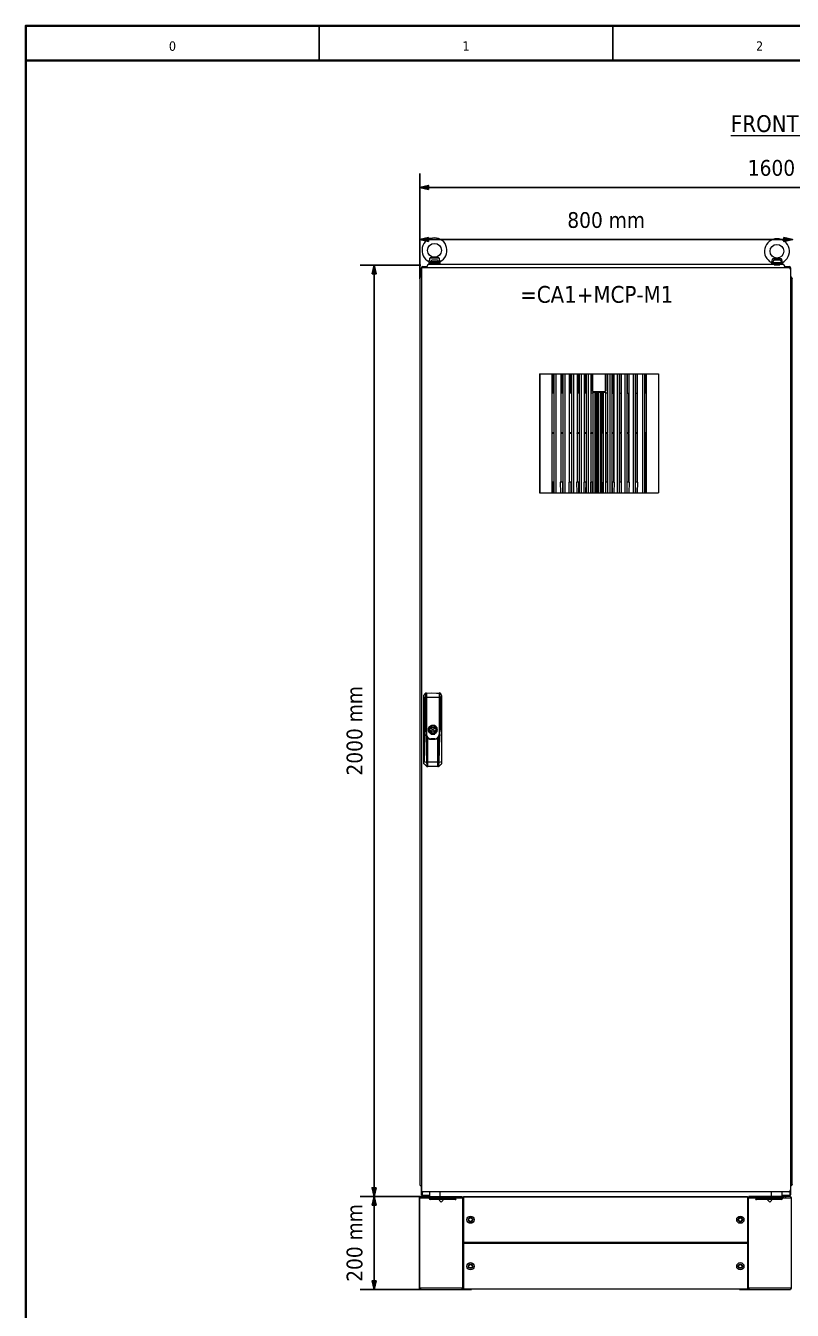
# Model space of a CAD drawing. Header units: millimetres. Extents: x 0 to 6300, y 0 to 4455.
# Drawn here: x 0 to 1645, y 1696 to 4455 of the extents above; entities that cross this region are included whole.
import ezdxf
from ezdxf.enums import TextEntityAlignment as Align

# ---------------------------------------------------------------- set-up
doc = ezdxf.new("R2010")
doc.units = ezdxf.units.MM
for name, color, linetype, lineweight in [('AM_0', 7, 'Continuous', 5), ('AM_4', 3, 'Continuous', 0), ('AM_9', 6, 'Continuous', 0), ('EPLAN107', 5, 'Continuous', 0), ('EPLAN108', 5, 'Continuous', 0), ('EPLAN201', 7, 'Continuous', 0), ('EPLAN451', 7, 'Continuous', 0), ('EPLAN452', 7, 'Continuous', 0), ('EPLAN453', 7, 'Continuous', 0)]:
    doc.layers.add(name, color=color, linetype=linetype, lineweight=lineweight)
doc.styles.add('Tahoma', font='')
doc.styles.get('Tahoma').set_extended_font_data('Tahoma')

# ---------------------------------------------------------------- blocks, each defined once
blk = doc.blocks.new('EPLFRAME')
at = {"layer": 'EPLAN201', "linetype": 'Continuous', "lineweight": 25, "ltscale": 4}
for p, q in [((630, 4455), (630, 4380)), ((1260, 4455), (1260, 4380))]:
    blk.add_line(p, q, dxfattribs=at)
at = {"layer": 'EPLAN201', "linetype": 'Continuous', "lineweight": 35, "ltscale": 4}
blk.add_line((0, 4380), (6300, 4380), dxfattribs=at)
blk.add_lwpolyline([(0, 0), (6300, 0), (6300, 4455), (0, 4455)], close=True, dxfattribs=at)
at = {"layer": 'EPLAN451', "color": 7, "style": 'Tahoma'}
for tag, p, height in [('14_10014', (1515, 180), 33.9), ('14_10015', (2775, 180), 33.9), ('14_10011', (1515, 75), 33.9), ('14_10013', (4980, 75), 24.4), ('14_10151', (1095, 15), 24.4), ('14_10300', (6225, 15), 24.4)]:
    blk.add_attdef(tag, p, '', height=height, dxfattribs=at)
blk.add_attdef('4_25020', text='', height=24.4, dxfattribs=at).set_placement((6195, 15), align=Align.RIGHT)
at = {"layer": 'EPLAN452', "color": 7, "style": 'Tahoma'}
for tag, p, height in [('4_11041', (15, 255), 33.9), ('4_11071[1]', (15, 195), 24.4), ('4_11074[1]', (315, 195), 24.4), ('4_11070[1]', (615, 195), 24.4), ('4_11024', (1095, 195), 24.4), ('4_11011', (3465, 180), 33.9), ('4_11030', (4515, 180), 33.9), ('4_20132_1001', (5610, 195), 24.4), ('4_11071[2]', (15, 135), 24.4), ('4_11074[2]', (315, 135), 24.4), ('4_11070[2]', (615, 135), 24.4), ('4_11022', (1095, 135), 24.4), ('4_20134_1001', (5610, 135), 24.4), ('4_11071[3]', (15, 75), 24.4), ('4_11074[3]', (315, 75), 24.4), ('4_11070[3]', (615, 75), 24.4), ('4_11080', (1095, 75), 24.4), ('4_11059', (4515, 75), 24.4)]:
    blk.add_attdef(tag, p, '', height=height, dxfattribs=at)
for tag, height, p in [('4_11040', 33.9, (6285, 255)), ('4_11000', 24.4, (6285, 75)), ('4_11085', 24.4, (2115, 15)), ('4_11086', 24.4, (2745, 15))]:
    blk.add_attdef(tag, text='', height=height, dxfattribs=at).set_placement(p, align=Align.RIGHT)
at = {"layer": 'EPLAN453', "color": 7, "style": 'Tahoma'}
for tag, p in [('53_19005_1', (315, 4395)), ('53_19005', (945, 4395)), ('53_19005_8', (1575, 4395)), ('53_19005_6', (2205, 4395)), ('53_19005_7', (2835, 4395)), ('53_19005_9', (3465, 4395)), ('53_19005_3', (4095, 4395)), ('53_19005_2', (4725, 4395)), ('53_19005_4', (5355, 4395)), ('53_19005_5', (5985, 4395))]:
    blk.add_attdef(tag, text='', height=20.3, dxfattribs=at).set_placement(p, align=Align.BOTTOM_CENTER)
blk = doc.blocks.new('17_880X_00_18_M51_1__0_in_8808_000_1__0')
at = {"layer": 'AM_0'}
for p, q in [((-396, 1974.9), (-396, 1995)), ((-394.5, 1995), (-394.5, 1994.6)), ((-393, 1998), (-383.8, 1998)), ((-383.8, 1996.5), (-393, 1996.5)), ((383.8, 1998), (393, 1998)), ((393, 1996.5), (383.8, 1996.5)), ((394.5, 1995), (394.5, 1994.6)), ((396, 1995), (396, 1991.8)), ((-396, 4), (-396, 24.1)), ((-394.5, 11.9), (-394.5, 4)), ((-378, 2.5), (-393, 2.5)), ((-378, 1), (-393, 1)), ((393, 2.5), (378, 2.5)), ((393, 1), (378, 1)), ((394.5, 11.9), (394.5, 4)), ((396, 14.7), (396, 4))]:
    blk.add_line(p, q, dxfattribs=at)
for centre, radius, start, end in [((-393, 1995), 3, 90, 180), ((-393, 1995), 1.5, 90, 180), ((393, 1995), 3, 0, 90), ((393, 1995), 1.5, 360, 90), ((-393, 4), 3, 180, 270), ((-393, 4), 1.5, 180, 270), ((393, 4), 1.5, 270, 0), ((393, 4), 3, 270, 0)]:
    blk.add_arc(centre, radius, start, end, dxfattribs=at)
blk = doc.blocks.new('20_8XXX_00_19_M51GE_1__3_0_in_8808_000_1__0')
at = {"layer": 'AM_0'}
for p, q in [((-379, 0), (-378, 0)), ((-379, -4), (-379, 0)), ((-379, 0), (-379, -2.5)), ((-372.2, 0), (-367.4, 0)), ((-367.4, -2.5), (-367.4, 0)), ((-360.4, 0), (-352.4, 0)), ((-360.4, -2.5), (-360.4, 0)), ((-354.6, -4), (-354.6, 0)), ((-352.4, 0), (-352.4, -4)), ((-339.7, -4), (-339.7, 0)), ((-334.8, 0), (-334.8, -4)), ((-326.9, -4.5), (-326.9, 0)), ((-379, -2.5), (-379, -2.5)), ((-323.3, -6), (-377, -6)), ((-359.9, -2.5), (-367.9, -2.5)), ((-352.4, -4), (-339.7, -4)), ((-321.4, -4.5), (-334.8, -4.5))]:
    blk.add_line(p, q, dxfattribs=at)
for points in [[(-354.6, -4), (-354.6, -4.2), (-354.6, -4.3), (-354.6, -4.5), (-354.6, -4.7), (-354.6, -4.8), (-354.7, -5), (-354.7, -5.1), (-354.8, -5.3), (-354.8, -5.4), (-354.9, -5.5), (-354.9, -5.6), (-355, -5.7), (-355, -5.8), (-355.1, -5.9), (-355.2, -5.9), (-355.3, -6), (-355.3, -6), (-355.4, -6)], [(-334.8, -4.5), (-334.8, -4.3), (-334.8, -4.2), (-334.8, -4)]]:
    blk.add_lwpolyline(points, dxfattribs=at)
for centre, start, end in [((-377, -4), 180, 270), ((-323.3, -4), 270, 345.5225)]:
    blk.add_arc(centre, 2, start, end, dxfattribs=at)
blk = doc.blocks.new('21_8XXX_00_19_M51GE_1__4_0_in_8808_000_1__0')
at = {"layer": 'AM_0'}
for p, q in [((326.9, 0), (326.9, -4.5)), ((334.8, -4), (334.8, 0)), ((339.7, 0), (339.7, -4)), ((352.4, -4), (352.4, 0)), ((352.4, 0), (360.4, 0)), ((354.6, 0), (354.6, -4)), ((360.4, -2.5), (360.4, 0)), ((367.4, 0), (372.2, 0)), ((367.4, -2.5), (367.4, 0)), ((378, 0), (379, 0)), ((379, -4), (379, 0)), ((379, -2.5), (379, 0)), ((334.8, -4.5), (321.4, -4.5)), ((377, -6), (323.3, -6)), ((352.4, -4), (339.7, -4)), ((367.9, -2.5), (359.9, -2.5)), ((379, -2.5), (379, -2.5))]:
    blk.add_line(p, q, dxfattribs=at)
for points in [[(334.8, -4), (334.8, -4.2), (334.8, -4.3), (334.8, -4.5)], [(355.4, -6), (355.3, -6), (355.3, -6), (355.2, -5.9), (355.1, -5.9), (355, -5.8), (355, -5.7), (354.9, -5.6), (354.9, -5.5), (354.8, -5.4), (354.8, -5.3), (354.7, -5.1), (354.7, -5), (354.6, -4.8), (354.6, -4.7), (354.6, -4.5), (354.6, -4.3), (354.6, -4.2), (354.6, -4)]]:
    blk.add_lwpolyline(points, dxfattribs=at)
for centre, start, end in [((323.3, -4), 194.4775, 270), ((377, -4), 270, 0)]:
    blk.add_arc(centre, 2, start, end, dxfattribs=at)
blk = doc.blocks.new('30_8X0X_00_12_M51_1__3_0_in_8808_000_1__0')
at = {"layer": 'AM_0'}
for p, q in [((-399.5, 1972.5), (-399.5, 26.5)), ((-396, 1974.9), (-396.6, 1975)), ((-396.6, 24), (-396, 24.1))]:
    blk.add_line(p, q, dxfattribs=at)
for points in [[(-399, 1974), (-399.1, 1973.8), (-399.2, 1973.6), (-399.3, 1973.4), (-399.4, 1973.2), (-399.4, 1973), (-399.5, 1972.8), (-399.5, 1972.6), (-399.5, 1972.5)], [(-396.6, 1975), (-396.8, 1975), (-397, 1975), (-397.2, 1975), (-397.4, 1975), (-397.6, 1974.9), (-397.9, 1974.8), (-398.1, 1974.8), (-398.2, 1974.7), (-398.4, 1974.5), (-398.6, 1974.4), (-398.8, 1974.3), (-398.9, 1974.1), (-399, 1974)], [(-399.5, 26.5), (-399.5, 26.3), (-399.5, 26.1), (-399.4, 25.9), (-399.3, 25.6), (-399.3, 25.4), (-399.2, 25.2), (-399, 25.1), (-399, 25)], [(-399, 25), (-398.9, 24.8), (-398.7, 24.7), (-398.5, 24.5), (-398.4, 24.4), (-398.2, 24.3), (-398, 24.2), (-397.8, 24.1), (-397.6, 24.1), (-397.4, 24), (-397.1, 24), (-396.9, 24), (-396.7, 24), (-396.6, 24)]]:
    blk.add_lwpolyline(points, dxfattribs=at)
blk = doc.blocks.new('37_8_00_25_M51_ES_2__0_in_8808_000_1__0')
at = {"layer": 'AM_0'}
for p, q in [((-375.9, 1004.8), (-378.6, 1004.8)), ((-378.6, 1001.8), (-375.9, 1001.8)), ((-364.4, 1004.8), (-367, 1004.8)), ((-367, 1001.8), (-364.4, 1001.8))]:
    blk.add_line(p, q, dxfattribs=at)
for radius in [8, 1.5]:
    blk.add_circle((-371.5, 1003.2), radius, dxfattribs=at)
for radius, start, end in [(7.25, 168.0595, 191.9405), (4.7, 18.6115, 161.3885), (4.7, 198.6115, 341.3885), (7.25, 348.0595, 11.9405)]:
    blk.add_arc((-371.5, 1003.2), radius, start, end, dxfattribs=at)
blk = doc.blocks.new('38_8XXX_00_25_M51_1__0_in_8808_000_1__0')
at = {"layer": 'AM_0'}
for p, q in [((-390.5, 930.2), (-390.5, 1076.8)), ((-390.3, 1071.4), (-390.5, 1076.5)), ((-385, 1081.5), (-386.5, 1082.2)), ((-386.5, 1076), (-386.5, 1082.2)), ((-385, 1081.5), (-385, 993.2)), ((-356.5, 1082.2), (-358, 1081.5)), ((-358, 1081.5), (-358, 993.2)), ((-356.5, 1076), (-356.5, 1082.2)), ((-352.5, 1076.5), (-352.7, 1071.4)), ((-352.5, 1076.8), (-352.5, 930.2)), ((-390.3, 1071.4), (-390.4, 934.3)), ((-386.9, 1072.8), (-356, 1072.8)), ((-386.9, 1003.2), (-386.9, 1072.8)), ((-356, 1072.8), (-356, 1003.2)), ((-352.7, 1071.4), (-352.6, 934.3)), ((-386.9, 1003.2), (-390.3, 1003.2)), ((-386.9, 1003.2), (-386.8, 993.2)), ((-386.6, 990), (-386.8, 993.2)), ((-367.4, 993.2), (-375.6, 993.2)), ((-356.2, 993.2), (-356.4, 990)), ((-356.2, 993.2), (-356, 1003.2)), ((-352.7, 1003.2), (-356, 1003.2)), ((-386.6, 990), (-385.1, 932.9)), ((-384.7, 986.3), (-384.7, 933.2)), ((-382.3, 924.5), (-382.3, 984.8)), ((-367.4, 983.9), (-375.6, 983.9)), ((-367.4, 982.1), (-375.6, 982.1)), ((-360.7, 924.5), (-360.7, 984.8)), ((-358.3, 933.2), (-358.3, 986.3)), ((-357.8, 932.9), (-356.4, 990)), ((-390.5, 930.6), (-390.4, 934.3)), ((-385.2, 932.7), (-390.4, 934.3)), ((-385.1, 932.9), (-385.2, 932.7)), ((-385.1, 932.9), (-384.5, 933.2)), ((-358.3, 933.2), (-384.7, 933.2)), ((-384, 930.6), (-384, 924.2)), ((-384, 924.2), (-382.3, 924.5)), ((-360.7, 924.5), (-359, 924.2)), ((-359, 930.6), (-359, 924.2)), ((-352.6, 934.3), (-357.8, 932.7)), ((-357.8, 932.7), (-357.8, 932.9)), ((-352.6, 934.3), (-352.5, 930.6))]:
    blk.add_line(p, q, dxfattribs=at)
for points in [[(-390.5, 1076.8), (-387.4, 1081), (-386.5, 1082.2)], [(-385, 1081.5), (-374.4, 1082.2), (-363.7, 1082), (-358, 1081.5)], [(-356.5, 1082.2), (-353.4, 1078.1), (-352.5, 1076.8)], [(-387.1, 1074), (-390.1, 1071.6), (-390.3, 1071.4)], [(-387.1, 1074), (-386.8, 1074.6), (-386.5, 1075.6), (-386.5, 1076)], [(-386.9, 1072.8), (-387, 1073.8), (-387.1, 1074)], [(-356.5, 1076), (-356.5, 1075.6), (-356.2, 1074.7), (-355.9, 1074)], [(-355.9, 1074), (-356, 1072.8), (-356, 1072.8)], [(-352.7, 1071.4), (-355.7, 1073.9), (-355.9, 1074)], [(-378.4, 1010.3), (-376.7, 1011.7), (-373.6, 1012.9), (-371.5, 1013.1), (-368.2, 1012.6), (-365.3, 1011), (-364.6, 1010.3)], [(-364.6, 996.2), (-367.2, 994.3), (-370.4, 993.4), (-373.7, 993.6), (-376.8, 994.9), (-378.4, 996.2)], [(-384.7, 986.3), (-384, 985.8), (-383.4, 985.4), (-382.6, 985), (-382.3, 984.8)], [(-375.6, 982.1), (-377.9, 982.4), (-381, 983.8), (-382.3, 984.8)], [(-360.7, 984.8), (-363.1, 983.2), (-366.6, 982.1), (-367.4, 982.1)], [(-360.7, 984.8), (-359.9, 985.2), (-359.2, 985.6), (-358.5, 986.1), (-358.3, 986.3)], [(-384, 924.2), (-385.8, 925.5), (-387.4, 926.9), (-389, 928.4), (-390.4, 930.1), (-390.5, 930.2)], [(-384, 930.6), (-384.1, 931.1), (-384.5, 931.7), (-385.2, 932.7)], [(-360.7, 924.5), (-382.1, 924.5), (-382.3, 924.5)], [(-357.8, 932.7), (-358.6, 931.5), (-358.9, 930.9), (-359, 930.6)], [(-352.5, 930.2), (-353.9, 928.6), (-355.4, 927), (-357.1, 925.6), (-358.9, 924.3), (-359, 924.2)], [(-358.4, 933.2), (-358.4, 933.2), (-357.8, 932.9)]]:
    blk.add_lwpolyline(points, dxfattribs=at)
for radius in [8.9, 8.05]:
    blk.add_circle((-371.5, 1003.2), radius, dxfattribs=at)
for centre, radius, start, end in [((-375.6, 993.2), 9.4, 180, 270), ((-371.5, 1003.2), 9.9, 134.433, 225.567), ((-367.4, 993.2), 9.4, 270, 0), ((-371.5, 1003.2), 9.9, 314.433, 45.567), ((-375.6, 993.2), 11.5, 196.5173, 217.2571), ((-367.4, 993.2), 11.5, 322.7429, 343.4827)]:
    blk.add_arc(centre, radius, start, end, dxfattribs=at)
blk = doc.blocks.new('39_880X_00_15_M51_1__0_in_8808_000_1__0')
at = {"layer": 'AM_0'}
for p, q in [((-396, 1991.5), (-396, 15)), ((392, 1995.5), (-392, 1995.5)), ((396, 1991.5), (396, 15)), ((392, 11), (-392, 11))]:
    blk.add_line(p, q, dxfattribs=at)
for centre, start, end in [((-392, 1991.5), 90, 180), ((392, 1991.5), 0, 90), ((-392, 15), 180, 270), ((392, 15), 270, 0)]:
    blk.add_arc(centre, 4, start, end, dxfattribs=at)
blk = doc.blocks.new('41_8X0X_00_12_M51_1__4_0_in_8808_000_1__0')
at = {"layer": 'AM_0'}
for p, q in [((396.6, 1975), (396, 1974.9)), ((399.5, 26.5), (399.5, 1972.5)), ((396, 24.1), (396.6, 24))]:
    blk.add_line(p, q, dxfattribs=at)
for points in [[(399, 1974), (398.9, 1974.2), (398.7, 1974.3), (398.5, 1974.5), (398.4, 1974.6), (398.2, 1974.7), (398, 1974.8), (397.8, 1974.9), (397.6, 1974.9), (397.4, 1975), (397.1, 1975), (396.9, 1975), (396.7, 1975), (396.6, 1975)], [(399.5, 1972.5), (399.5, 1972.7), (399.5, 1972.9), (399.4, 1973.1), (399.3, 1973.4), (399.3, 1973.6), (399.2, 1973.8), (399, 1973.9), (399, 1974)], [(396.6, 24), (396.8, 24), (397, 24), (397.2, 24), (397.4, 24), (397.6, 24.1), (397.9, 24.2), (398.1, 24.2), (398.2, 24.3), (398.4, 24.5), (398.6, 24.6), (398.8, 24.7), (398.9, 24.9), (399, 25)], [(399, 25), (399.1, 25.2), (399.2, 25.4), (399.3, 25.6), (399.4, 25.8), (399.4, 26), (399.5, 26.2), (399.5, 26.4), (399.5, 26.5)]]:
    blk.add_lwpolyline(points, dxfattribs=at)
blk = doc.blocks.new('42_88X8_00_11_M51_1__1_0_in_8808_000_1__0')
at = {"layer": 'AM_0'}
for p, q in [((-378, 0), (-378, 11)), ((-378, 0), (-372.2, 0)), ((-367.4, 0), (-360.4, 0)), ((-355.5, 0), (-355.5, 11)), ((355.5, 0), (355.5, 11)), ((360.4, 0), (367.4, 0)), ((372.2, 0), (378, 0)), ((378, 0), (378, 11)), ((-352.4, 0), (352.4, 0))]:
    blk.add_line(p, q, dxfattribs=at)
for points in [[(-399.5, 26.5), (-399.5, 26.3), (-399.5, 26.1), (-399.4, 25.9), (-399.3, 25.6), (-399.3, 25.4), (-399.2, 25.3), (-399, 25.1), (-399, 25)], [(399.5, 26.5), (399.5, 26.3), (399.5, 26.1), (399.4, 25.9), (399.3, 25.6), (399.3, 25.4), (399.2, 25.3), (399, 25.1), (399, 25)]]:
    blk.add_lwpolyline(points, dxfattribs=at)
blk = doc.blocks.new('43_8XXX_00_14_M51_1__1_0_in_8808_000_1__0')
at = {"layer": 'AM_0'}
for p, q in [((-355.5, 2004.9), (-379.5, 2004.9)), ((-379.5, 2004.9), (-379.5, 2002)), ((-361.5, 2011.5), (-373.5, 2011.5)), ((-355.5, 2002), (-355.5, 2004.9))]:
    blk.add_line(p, q, dxfattribs=at)
for centre, start, end in [((-367.1, 2002.3), 124.8208, 166.6054), ((-367.9, 2002.3), 13.3946, 55.1792)]:
    blk.add_arc(centre, 11.2, start, end, dxfattribs=at)
blk = doc.blocks.new('44_8XXX_00_14_M51_1__2_0_in_8808_000_1__0')
at = {"layer": 'AM_0'}
for p, q in [((379.5, 2004.9), (355.5, 2004.9)), ((355.5, 2004.9), (355.5, 2002)), ((373.5, 2011.5), (361.5, 2011.5)), ((379.5, 2002), (379.5, 2004.9))]:
    blk.add_line(p, q, dxfattribs=at)
for centre, start, end in [((367.9, 2002.3), 124.8208, 166.6054), ((367.1, 2002.3), 13.3946, 55.1792)]:
    blk.add_arc(centre, 11.2, start, end, dxfattribs=at)
blk = doc.blocks.new('47_88X8_00_13_M51_1__0_in_8808_000_1__0')
at = {"layer": 'AM_0'}
for p, q in [((-383.75, 1995.5), (-383.75, 1999)), ((380.75, 2002), (-380.75, 2002)), ((383.75, 1995.5), (383.75, 1999))]:
    blk.add_line(p, q, dxfattribs=at)
for centre, start, end in [((-380.75, 1999), 90, 180), ((380.75, 1999), 0, 90)]:
    blk.add_arc(centre, 3, start, end, dxfattribs=at)
blk = doc.blocks.new('48_88X8_00_11_M51_1__2_0_in_8808_000_1__0')
at = {"layer": 'AM_0'}
for points in [[(-399, 1974), (-399.1, 1973.8), (-399.2, 1973.6), (-399.3, 1973.4), (-399.4, 1973.2), (-399.4, 1973), (-399.5, 1972.8), (-399.5, 1972.6), (-399.5, 1972.5)], [(399, 1974), (399.1, 1973.8), (399.2, 1973.6), (399.3, 1973.4), (399.4, 1973.2), (399.4, 1973), (399.5, 1972.8), (399.5, 1972.6), (399.5, 1972.5)]]:
    blk.add_lwpolyline(points, dxfattribs=at)
blk = doc.blocks.new('6_8660_0XX_200_P3_3_0_in_8660_023_1_300__0')
at = {"layer": 'AM_0'}
for p, q in [((-360.5, 196), (-399, 196)), ((-399, 196), (-399, 4)), ((-352.5, 188), (-360.5, 196)), ((-345, 195.5), (-360, 195.5)), ((-344.5, 196), (-352.5, 188)), ((-306, 196), (-344.5, 196)), ((-306, 4), (-306, 196)), ((-399, 4), (-306, 4))]:
    blk.add_line(p, q, dxfattribs=at)
blk = doc.blocks.new('7_8600_0XX_200_P21_2_0_in_8660_023_1_300__0')
at = {"layer": 'AM_0'}
for p, q in [((-399.5, 198), (-399.5, 2)), ((-397, 198), (-399.5, 198)), ((-397, 200), (-308, 200)), ((-397, 200), (-397, 196.5)), ((-397, 196.5), (-397, 196)), ((-386.5, 200), (-386.5, 197.5)), ((-384.5, 196.5), (-384.6, 196.5)), ((-384.5, 196.4), (-384.5, 196.5)), ((-384.2, 196), (-384.5, 196.4)), ((-381, 196), (-382.4, 200)), ((-343, 196), (-341.6, 200)), ((-339.4, 196.5), (-339.5, 196.5)), ((-339.5, 196.5), (-339.5, 196.4)), ((-337.5, 200), (-337.5, 197.5)), ((-308, 200), (-308, 196.5)), ((-305.5, 198), (-308, 198)), ((-308, 196), (-308, 196.5)), ((-305.5, 188.5), (-305.5, 198)), ((-399, 193), (-399.5, 193)), ((-306, 193), (-305.5, 193)), ((-306, 188.8), (-304.8, 188.1)), ((-304.8, 111.9), (-306, 111.2)), ((-305.5, 88.5), (-305.5, 111.5)), ((-306, 88.8), (-304.8, 88.1)), ((-297.5, 101), (-297.5, 99)), ((-399, 7), (-399.5, 7)), ((-399.5, 2), (-397, 2)), ((-397, 4), (-397, 3.5)), ((-397, 3.5), (-397, 0)), ((-397, 0), (-287.5, 0)), ((-308, 3.5), (-308, 4)), ((-308, 3.5), (-308, 0)), ((-308, 2), (-304.8, 2)), ((-304.8, 11.9), (-306, 11.2)), ((-306, 7), (-305.5, 7)), ((-305.5, 2), (-305.5, 11.5)), ((-304, 1), (-304, 0)), ((-287.5, 1), (-287.5, 0))]:
    blk.add_line(p, q, dxfattribs=at)
for points in [[(-384.6, 196.5), (-385.1, 197), (-385.8, 197.3), (-386.4, 197.5), (-386.5, 197.5)], [(-339.5, 196.4), (-339.8, 196), (-339.8, 196)], [(-337.5, 197.5), (-338, 197.4), (-338.7, 197.1), (-339.4, 196.5)]]:
    blk.add_lwpolyline(points, dxfattribs=at)
for centre in [(-289.5, 150), (-289.5, 50)]:
    blk.add_circle(centre, 3.7, dxfattribs=at)
blk = doc.blocks.new('8_8660_0XX_200_P3_4_0_in_8660_023_1_300__0')
at = {"layer": 'AM_0'}
for p, q in [((344.5, 196), (306, 196)), ((306, 196), (306, 4)), ((352.5, 188), (344.5, 196)), ((360, 195.5), (345, 195.5)), ((360.5, 196), (352.5, 188)), ((399, 196), (360.5, 196)), ((399, 4), (399, 196)), ((306, 4), (399, 4))]:
    blk.add_line(p, q, dxfattribs=at)
blk = doc.blocks.new('9_8600_0XX_200_P2_2_0_in_8660_023_1_300__0')
at = {"layer": 'AM_0'}
for p, q in [((305.5, 198), (305.5, 188.5)), ((308, 198), (305.5, 198)), ((397, 200), (308, 200)), ((308, 200), (308, 196.5)), ((308, 196.5), (308, 196)), ((337.5, 200), (337.5, 197.5)), ((339.5, 196.5), (339.4, 196.5)), ((339.5, 196.4), (339.5, 196.5)), ((339.8, 196), (339.5, 196.4)), ((343, 196), (341.6, 200)), ((382.4, 200), (381, 196)), ((384.6, 196.5), (384.5, 196.5)), ((384.5, 196.5), (384.5, 196.4)), ((386.5, 200), (386.5, 197.5)), ((397, 200), (397, 196.5)), ((399.5, 198), (397, 198)), ((397, 196), (397, 196.5)), ((399.5, 2), (399.5, 198)), ((304.8, 188.1), (306, 188.8)), ((306, 193), (305.5, 193)), ((399, 193), (399.5, 193)), ((306, 111.2), (304.8, 111.9)), ((305.5, 111.5), (305.5, 88.5)), ((297.5, 101), (297.5, 99)), ((304.8, 88.1), (306, 88.8)), ((287.5, 1), (287.5, 0)), ((287.5, 0), (397, 0)), ((304, 1), (304, 0)), ((306, 11.2), (304.8, 11.9)), ((304.8, 2), (308, 2)), ((305.5, 11.5), (305.5, 2)), ((306, 7), (305.5, 7)), ((308, 4), (308, 3.5)), ((308, 3.5), (308, 0)), ((397, 3.5), (397, 4)), ((397, 3.5), (397, 0)), ((397, 2), (399.5, 2)), ((399, 7), (399.5, 7))]:
    blk.add_line(p, q, dxfattribs=at)
for points in [[(339.4, 196.5), (338.9, 197), (338.2, 197.3), (337.6, 197.5), (337.5, 197.5)], [(384.5, 196.4), (384.2, 196), (384.2, 196)], [(386.5, 197.5), (386, 197.4), (385.3, 197.1), (384.6, 196.5)]]:
    blk.add_lwpolyline(points, dxfattribs=at)
for centre in [(289.5, 150), (289.5, 50)]:
    blk.add_circle(centre, 3.7, dxfattribs=at)
blk = doc.blocks.new('10_8660_003_P1_1_0_in_8660_023_1_300__0')
at = {"layer": 'AM_0'}
for p, q in [((-304.75, 199), (-304.75, 101)), ((304.75, 199), (-304.75, 199)), ((304.75, 199), (304.75, 101)), ((304.75, 101), (-304.75, 101))]:
    blk.add_line(p, q, dxfattribs=at)
for centre, radius in [((-289.5, 150), 7.79), ((-289.5, 150), 4.75), ((289.5, 150), 7.79), ((289.5, 150), 4.75)]:
    blk.add_circle(centre, radius, dxfattribs=at)
blk = doc.blocks.new('11_8660_003_P1_2_0_in_8660_023_1_300__0')
at = {"layer": 'AM_0'}
for p, q in [((-304.75, 99), (-304.75, 1)), ((304.75, 99), (-304.75, 99)), ((304.75, 99), (304.75, 1)), ((304.75, 1), (-304.75, 1))]:
    blk.add_line(p, q, dxfattribs=at)
for centre, radius in [((-289.5, 50), 7.79), ((289.5, 50), 7.79), ((-289.5, 50), 4.75), ((289.5, 50), 4.75)]:
    blk.add_circle(centre, radius, dxfattribs=at)

msp = doc.modelspace()

# ---------------------------------------------------------------- hatches: boundary and pattern name
at = {"layer": 'EPLAN107', "linetype": 'Continuous', "lineweight": -3, "ltscale": 4}
for points in [[(864.3, 4103.2), (845.7, 4107.6), (864.3, 4111.9)], [(864.3, 3991.2), (845.7, 3995.6), (864.3, 3999.9)], [(1627.1, 3999.9), (1645.7, 3995.6), (1627.1, 3991.2)], [(743.4, 3922), (747.7, 3940.6), (752, 3922)], [(752, 1959.1), (747.7, 1940.6), (743.4, 1959.1)], [(743.4, 1922), (747.7, 1940.6), (752, 1922)], [(752, 1759.1), (747.7, 1740.6), (743.4, 1759.1)]]:
    msp.add_hatch(color=5, dxfattribs=at).paths.add_polyline_path(points, flags=0)

# ---------------------------------------------------------------- linework, layer by layer
at = {"layer": 'AM_0'}
for p, q in [((865.3, 3946.3), (865.3, 3943.8)), ((889.3, 3946.3), (865.3, 3946.3)), ((865.4, 3948.5), (865.4, 3947.4)), ((886.3, 3956.3), (868.4, 3956.3)), ((889.3, 3947.4), (889.2, 3948.5)), ((889.3, 3943.8), (889.3, 3946.3)), ((1600.4, 3946.5), (1600.4, 3945.4)), ((1621.3, 3954.3), (1603.4, 3954.3)), ((1624.3, 3945.4), (1624.2, 3946.5)), ((889.3, 3943.8), (865.3, 3943.8)), ((872, 3943.2), (871.3, 3942.8)), ((883.3, 3942.8), (871.3, 3942.8)), ((883.3, 3942.8), (882.6, 3943.2)), ((1600.3, 3944.3), (1600.3, 3941.8)), ((1624.3, 3944.3), (1600.3, 3944.3)), ((1624.3, 3941.8), (1600.3, 3941.8)), ((1607, 3941.2), (1606.3, 3940.8)), ((1618.3, 3940.8), (1606.3, 3940.8)), ((1618.3, 3940.8), (1617.6, 3941.2)), ((1624.3, 3941.8), (1624.3, 3944.3)), ((1103, 3707), (1358, 3707)), ((1103, 3707), (1103, 3452)), ((1103.2, 3707), (1103.2, 3452)), ((1129.1, 3707), (1129.1, 3452)), ((1129.2, 3707), (1129.2, 3580.5)), ((1131.7, 3706), (1133.3, 3706)), ((1131.7, 3665.6), (1131.7, 3706)), ((1133.3, 3707), (1133.3, 3452)), ((1137.4, 3707), (1137.4, 3452)), ((1148.5, 3707), (1148.5, 3580.5)), ((1148.6, 3707), (1148.6, 3665.6)), ((1151.4, 3706), (1153.1, 3706)), ((1151.4, 3665.6), (1151.4, 3706)), ((1153.1, 3707), (1153.1, 3452)), ((1157.3, 3707), (1157.3, 3452)), ((1166.6, 3707), (1166.6, 3580.5)), ((1166.7, 3707), (1166.7, 3665.6)), ((1169.5, 3706), (1171.2, 3706)), ((1169.5, 3665.6), (1169.5, 3706)), ((1171.2, 3707), (1171.2, 3452)), ((1175.4, 3707), (1175.4, 3452)), ((1183.2, 3707), (1183.2, 3580.5)), ((1183.3, 3707), (1183.3, 3665.6)), ((1186, 3706), (1187.7, 3706)), ((1186, 3665.6), (1186, 3706)), ((1187.7, 3707), (1187.7, 3452)), ((1191.9, 3707), (1191.9, 3452)), ((1198.5, 3707), (1198.5, 3665.6)), ((1198.5, 3707), (1198.5, 3580.5)), ((1201.2, 3706), (1202.9, 3706)), ((1201.2, 3665.6), (1201.2, 3706)), ((1202.9, 3707), (1202.9, 3452)), ((1207.2, 3707), (1207.2, 3452)), ((1212.5, 3707), (1212.5, 3580.5)), ((1212.6, 3707), (1212.6, 3580.5)), ((1215.3, 3706), (1216.7, 3706)), ((1215.3, 3670.5), (1215.3, 3706)), ((1216.7, 3707), (1216.7, 3669.7)), ((1216.7, 3670.5), (1216.7, 3706)), ((1244.3, 3707), (1244.3, 3669.7)), ((1244.3, 3706), (1245.7, 3706)), ((1244.3, 3670.5), (1244.3, 3706)), ((1245.7, 3670.5), (1245.7, 3706)), ((1248.4, 3707), (1248.4, 3580.5)), ((1248.5, 3707), (1248.5, 3580.5)), ((1253.8, 3707), (1253.8, 3452)), ((1258.1, 3707), (1258.1, 3452)), ((1258.1, 3706), (1259.8, 3706)), ((1259.8, 3665.6), (1259.8, 3706)), ((1262.5, 3707), (1262.5, 3665.6)), ((1262.5, 3707), (1262.5, 3580.5)), ((1269.1, 3707), (1269.1, 3452)), ((1273.3, 3707), (1273.3, 3452)), ((1273.3, 3706), (1275, 3706)), ((1275, 3665.6), (1275, 3706)), ((1277.7, 3707), (1277.7, 3665.6)), ((1277.8, 3707), (1277.8, 3580.5)), ((1285.6, 3707), (1285.6, 3452)), ((1289.8, 3707), (1289.8, 3452)), ((1289.8, 3706), (1291.5, 3706)), ((1291.5, 3665.6), (1291.5, 3706)), ((1294.3, 3707), (1294.3, 3665.6)), ((1294.4, 3707), (1294.4, 3580.5)), ((1303.7, 3707), (1303.7, 3452)), ((1307.9, 3707), (1307.9, 3452)), ((1307.9, 3706), (1309.6, 3706)), ((1309.6, 3665.6), (1309.6, 3706)), ((1312.4, 3707), (1312.4, 3665.6)), ((1312.5, 3707), (1312.5, 3580.5)), ((1323.6, 3707), (1323.6, 3452)), ((1327.7, 3707), (1327.7, 3452)), ((1327.7, 3706), (1329.3, 3706)), ((1329.3, 3665.6), (1329.3, 3706)), ((1331.8, 3707), (1331.8, 3580.5)), ((1331.9, 3707), (1331.9, 3452)), ((1357.8, 3707), (1357.8, 3452)), ((1358, 3707), (1358, 3452)), ((1215.3, 3670.5), (1216.7, 3670.5)), ((1216.7, 3669.7), (1244.3, 3669.7)), ((1216.9, 3669.5), (1216.9, 3669.7)), ((1216.9, 3669.5), (1244.1, 3669.5)), ((1244.1, 3669.5), (1244.1, 3669.7)), ((1244.3, 3670.5), (1245.7, 3670.5)), ((1133.3, 3665.6), (1129.2, 3665.6)), ((1153.1, 3665.6), (1148.6, 3665.6)), ((1148.6, 3665.6), (1148.6, 3580.5)), ((1171.2, 3665.6), (1166.7, 3665.6)), ((1166.7, 3665.6), (1166.7, 3580.5)), ((1187.7, 3665.6), (1183.3, 3665.6)), ((1183.3, 3665.6), (1183.3, 3580.5)), ((1202.9, 3665.6), (1198.5, 3665.6)), ((1198.5, 3665.6), (1198.5, 3580.5)), ((1216.9, 3665.6), (1212.6, 3665.6)), ((1216.9, 3668.2), (1224.7, 3668.2)), ((1216.9, 3668.2), (1216.9, 3452)), ((1221.5, 3668.2), (1221.5, 3452)), ((1224.7, 3580.5), (1224.7, 3668.2)), ((1226.6, 3665.6), (1224.7, 3665.6)), ((1226.6, 3668.2), (1226.6, 3580.5)), ((1226.6, 3668.2), (1234.4, 3668.2)), ((1228.3, 3668.2), (1228.3, 3452)), ((1232.7, 3668.2), (1232.7, 3452)), ((1234.4, 3580.5), (1234.4, 3668.2)), ((1236.3, 3665.6), (1234.4, 3665.6)), ((1236.3, 3668.2), (1244.1, 3668.2)), ((1236.3, 3668.2), (1236.3, 3580.5)), ((1239.5, 3668.2), (1239.5, 3452)), ((1244.1, 3668.2), (1244.1, 3452)), ((1248.4, 3665.6), (1244.1, 3665.6)), ((1258.1, 3665.6), (1262.5, 3665.6)), ((1262.5, 3580.5), (1262.5, 3665.6)), ((1273.3, 3665.6), (1277.7, 3665.6)), ((1277.7, 3580.5), (1277.7, 3665.6)), ((1289.8, 3665.6), (1294.3, 3665.6)), ((1294.3, 3580.5), (1294.3, 3665.6)), ((1307.9, 3665.6), (1312.4, 3665.6)), ((1312.4, 3580.5), (1312.4, 3665.6)), ((1331.8, 3665.6), (1327.7, 3665.6)), ((1133.3, 3580.5), (1129.1, 3580.5)), ((1129.1, 3580.5), (1129.1, 3579.4)), ((1133.3, 3579.4), (1129.1, 3579.4)), ((1129.2, 3579.4), (1129.2, 3474.6)), ((1153.1, 3580.5), (1148.3, 3580.5)), ((1148.3, 3580.5), (1148.3, 3579.4)), ((1153.1, 3579.4), (1148.3, 3579.4)), ((1148.5, 3579.4), (1148.5, 3474.6)), ((1148.6, 3579.4), (1148.6, 3474.6)), ((1171.2, 3580.5), (1166.4, 3580.5)), ((1166.4, 3580.5), (1166.4, 3579.4)), ((1171.2, 3579.4), (1166.4, 3579.4)), ((1166.6, 3579.4), (1166.6, 3474.6)), ((1166.7, 3579.4), (1166.7, 3474.6)), ((1187.7, 3580.5), (1183, 3580.5)), ((1183, 3580.5), (1183, 3579.4)), ((1187.7, 3579.4), (1183, 3579.4)), ((1183.2, 3579.4), (1183.2, 3474.6)), ((1183.3, 3579.4), (1183.3, 3474.6)), ((1202.9, 3580.5), (1198.3, 3580.5)), ((1198.3, 3580.5), (1198.3, 3579.4)), ((1202.9, 3579.4), (1198.3, 3579.4)), ((1198.5, 3579.4), (1198.5, 3474.6)), ((1198.5, 3579.4), (1198.5, 3474.6)), ((1216.9, 3580.5), (1212.3, 3580.5)), ((1212.3, 3580.5), (1212.3, 3579.4)), ((1216.9, 3579.4), (1212.3, 3579.4)), ((1212.5, 3579.4), (1212.5, 3474.6)), ((1212.6, 3579.4), (1212.6, 3474.6)), ((1227, 3580.5), (1223.9, 3580.5)), ((1223.9, 3580.5), (1223.9, 3579.4)), ((1227, 3579.4), (1223.9, 3579.4)), ((1224.7, 3474.6), (1224.7, 3579.4)), ((1226.6, 3474.6), (1226.6, 3579.4)), ((1227, 3579.4), (1227, 3580.5)), ((1237.1, 3580.5), (1234, 3580.5)), ((1234, 3580.5), (1234, 3579.4)), ((1237.1, 3579.4), (1234, 3579.4)), ((1234.4, 3474.6), (1234.4, 3579.4)), ((1236.3, 3474.6), (1236.3, 3579.4)), ((1237.1, 3579.4), (1237.1, 3580.5)), ((1248.7, 3580.5), (1244.1, 3580.5)), ((1248.7, 3579.4), (1244.1, 3579.4)), ((1248.4, 3474.6), (1248.4, 3579.4)), ((1248.5, 3579.4), (1248.5, 3474.6)), ((1248.7, 3579.4), (1248.7, 3580.5)), ((1262.7, 3580.5), (1258.1, 3580.5)), ((1262.7, 3579.4), (1258.1, 3579.4)), ((1262.5, 3474.6), (1262.5, 3579.4)), ((1262.5, 3579.4), (1262.5, 3474.6)), ((1262.7, 3579.4), (1262.7, 3580.5)), ((1278, 3580.5), (1273.3, 3580.5)), ((1278, 3579.4), (1273.3, 3579.4)), ((1277.7, 3474.6), (1277.7, 3579.4)), ((1277.8, 3579.4), (1277.8, 3474.6)), ((1278, 3579.4), (1278, 3580.5)), ((1294.6, 3580.5), (1289.8, 3580.5)), ((1294.6, 3579.4), (1289.8, 3579.4)), ((1294.3, 3474.6), (1294.3, 3579.4)), ((1294.4, 3579.4), (1294.4, 3474.6)), ((1294.6, 3579.4), (1294.6, 3580.5)), ((1312.7, 3580.5), (1307.9, 3580.5)), ((1312.7, 3579.4), (1307.9, 3579.4)), ((1312.4, 3474.6), (1312.4, 3579.4)), ((1312.5, 3579.4), (1312.5, 3474.6)), ((1312.7, 3579.4), (1312.7, 3580.5)), ((1331.9, 3580.5), (1327.7, 3580.5)), ((1331.9, 3579.4), (1327.7, 3579.4)), ((1331.8, 3474.6), (1331.8, 3579.4)), ((1331.9, 3579.4), (1331.9, 3580.5)), ((1103, 3452), (1358, 3452)), ((1133.3, 3474.6), (1129.1, 3474.6)), ((1129.1, 3474.6), (1129.1, 3452)), ((1132.2, 3474.6), (1132.2, 3453)), ((1132.2, 3453), (1133.3, 3453)), ((1153.1, 3474.6), (1147.2, 3474.6)), ((1147.2, 3474.6), (1147.7, 3452)), ((1152, 3474.6), (1151.9, 3453)), ((1151.9, 3453), (1153.1, 3453)), ((1171.2, 3474.6), (1165.5, 3474.6)), ((1165.5, 3474.6), (1165.9, 3452)), ((1170.1, 3474.6), (1170, 3453)), ((1170, 3453), (1171.2, 3453)), ((1187.7, 3474.6), (1182.2, 3474.6)), ((1182.2, 3474.6), (1182.5, 3452)), ((1186.6, 3474.6), (1186.5, 3453)), ((1186.5, 3453), (1187.7, 3453)), ((1202.9, 3474.6), (1197.6, 3474.6)), ((1197.6, 3474.6), (1197.9, 3452)), ((1201.8, 3474.6), (1201.7, 3453)), ((1201.7, 3453), (1202.9, 3453)), ((1216.9, 3474.6), (1211.8, 3474.6)), ((1211.8, 3474.6), (1212, 3452)), ((1215.8, 3474.6), (1215.7, 3453)), ((1215.7, 3453), (1216.9, 3453)), ((1227.2, 3474.6), (1223.6, 3474.6)), ((1223.6, 3474.6), (1223.7, 3452)), ((1227.1, 3452), (1227.2, 3474.6)), ((1237.4, 3474.6), (1233.8, 3474.6)), ((1233.8, 3474.6), (1233.9, 3452)), ((1237.3, 3452), (1237.4, 3474.6)), ((1249.2, 3474.6), (1244.1, 3474.6)), ((1244.1, 3453), (1245.3, 3453)), ((1245.3, 3453), (1245.2, 3474.6)), ((1249, 3452), (1249.2, 3474.6)), ((1263.4, 3474.6), (1258.1, 3474.6)), ((1258.1, 3453), (1259.3, 3453)), ((1259.3, 3453), (1259.2, 3474.6)), ((1263.1, 3452), (1263.4, 3474.6)), ((1278.8, 3474.6), (1273.3, 3474.6)), ((1273.3, 3453), (1274.5, 3453)), ((1274.5, 3453), (1274.4, 3474.6)), ((1278.5, 3452), (1278.8, 3474.6)), ((1295.5, 3474.6), (1289.8, 3474.6)), ((1289.8, 3453), (1291, 3453)), ((1291, 3453), (1290.9, 3474.6)), ((1295.1, 3452), (1295.5, 3474.6)), ((1313.8, 3474.6), (1307.9, 3474.6)), ((1307.9, 3453), (1309.1, 3453)), ((1309.1, 3453), (1309, 3474.6)), ((1313.3, 3452), (1313.8, 3474.6)), ((1331.9, 3474.6), (1327.7, 3474.6)), ((1327.7, 3453), (1328.8, 3453)), ((1328.8, 3453), (1328.8, 3474.6)), ((1331.9, 3452), (1331.9, 3474.6))]:
    msp.add_line(p, q, dxfattribs=at)
for points in [[(865.4, 3948.5), (865.4, 3948.5), (865.5, 3948.6), (865.5, 3948.6), (865.7, 3948.8), (865.8, 3949), (865.9, 3949.2), (866.2, 3949.7), (866.3, 3950), (866.5, 3950.4), (866.6, 3950.7), (866.8, 3951.1), (866.9, 3951.5), (867, 3952), (867.2, 3952.8), (867.4, 3953.8), (867.4, 3954.6), (867.4, 3955.4)], [(868.4, 3956.3), (868.4, 3956.3), (868, 3956.3), (867.7, 3956.1), (867.5, 3955.8), (867.5, 3955.5), (867.4, 3955.4)], [(887.2, 3955.4), (887.2, 3955.7), (887, 3956), (886.8, 3956.2), (886.5, 3956.3), (886.3, 3956.3)], [(887.2, 3955.4), (887.2, 3954.4), (887.3, 3953.9), (887.3, 3953.4), (887.4, 3952.9), (887.5, 3952.4), (887.6, 3951.9), (887.8, 3951.5), (888, 3950.7), (888.3, 3950.1), (888.6, 3949.5), (888.9, 3949.1), (889.1, 3948.8), (889.1, 3948.7), (889.2, 3948.6), (889.2, 3948.5)], [(1600.4, 3946.5), (1600.4, 3946.5), (1600.5, 3946.6), (1600.5, 3946.6), (1600.7, 3946.8), (1600.8, 3947), (1600.9, 3947.2), (1601.2, 3947.7), (1601.3, 3948), (1601.5, 3948.4), (1601.6, 3948.7), (1601.8, 3949.1), (1601.9, 3949.5), (1602, 3950), (1602.2, 3950.8), (1602.4, 3951.8), (1602.4, 3952.6), (1602.4, 3953.4)], [(1603.4, 3954.3), (1603.4, 3954.3), (1603, 3954.3), (1602.7, 3954.1), (1602.5, 3953.8), (1602.5, 3953.5), (1602.4, 3953.4)], [(1622.2, 3953.4), (1622.2, 3953.7), (1622, 3954), (1621.8, 3954.2), (1621.5, 3954.3), (1621.3, 3954.3)], [(1622.2, 3953.4), (1622.2, 3952.4), (1622.3, 3951.9), (1622.3, 3951.4), (1622.4, 3950.9), (1622.5, 3950.4), (1622.6, 3949.9), (1622.8, 3949.5), (1623, 3948.7), (1623.3, 3948.1), (1623.6, 3947.5), (1623.9, 3947.1), (1624.1, 3946.8), (1624.1, 3946.7), (1624.2, 3946.6), (1624.2, 3946.5)]]:
    msp.add_lwpolyline(points, dxfattribs=at)
for centre in [(877.3, 3972.5), (1612.3, 3970.5)]:
    msp.add_circle(centre, 14.8, dxfattribs=at)
for centre, radius, start, end in [((877.3, 3972.5), 26.8, 296.325, 243.6752), ((1612.3, 3970.5), 26.8, 296.325, 243.6752), ((866.4, 3947.3), 1, 177, 270), ((888.3, 3947.3), 1, 270, 3), ((1601.4, 3945.3), 1, 177, 270), ((1623.3, 3945.3), 1, 270, 3), ((871.4, 3944.3), 1.2, 300, 338.3165), ((883.2, 3944.3), 1.2, 201.6835, 240), ((1606.4, 3942.3), 1.2, 300, 338.3165), ((1618.2, 3942.3), 1.2, 201.6835, 240)]:
    msp.add_arc(centre, radius, start, end, dxfattribs=at)
at = {"layer": 'AM_4'}
for p, q in [((889.3, 3947.4), (865.4, 3947.4)), ((887.2, 3955.4), (867.4, 3955.4)), ((1624.3, 3945.4), (1600.4, 3945.4)), ((1622.2, 3953.4), (1602.4, 3953.4)), ((882.6, 3943.2), (872, 3943.2)), ((1617.6, 3941.2), (1607, 3941.2))]:
    msp.add_line(p, q, dxfattribs=at)
at = {"layer": 'AM_9', "ltscale": 2}
for p, q in [((865.4, 3948.5), (865.4, 3948.5)), ((871.1, 3947.5), (869, 3946.3)), ((870.1, 3946.3), (870.1, 3943.8)), ((883.6, 3947.5), (871.1, 3947.5)), ((872.6, 3946.3), (872.6, 3944.3)), ((882, 3944.3), (882, 3946.3)), ((885.6, 3946.3), (883.6, 3947.5)), ((884.6, 3943.8), (884.6, 3946.3)), ((889.2, 3948.5), (889.2, 3948.5)), ((1600.4, 3946.5), (1600.4, 3946.5)), ((1606.1, 3945.5), (1604, 3944.3)), ((1618.6, 3945.5), (1606.1, 3945.5)), ((1620.6, 3944.3), (1618.6, 3945.5)), ((1624.2, 3946.5), (1624.2, 3946.5)), ((875.8, 3945.3), (870.2, 3945.3)), ((870.2, 3943.8), (870.2, 3945.3)), ((875.8, 3944.3), (871.3, 3944.3)), ((882, 3944.3), (872.6, 3944.3)), ((872.8, 3943.9), (872.8, 3944.3)), ((875.8, 3943.9), (872.8, 3943.9)), ((872.8, 3943.8), (872.8, 3943.9)), ((875.8, 3943.8), (875.8, 3945.3)), ((884.4, 3945.3), (878.8, 3945.3)), ((878.8, 3943.8), (878.8, 3945.3)), ((883.4, 3944.3), (878.8, 3944.3)), ((881.8, 3943.9), (878.8, 3943.9)), ((881.8, 3943.9), (881.8, 3944.3)), ((881.8, 3943.9), (881.9, 3943.8)), ((884.4, 3943.8), (884.4, 3945.3)), ((1605.1, 3944.3), (1605.1, 3941.8)), ((1610.8, 3943.3), (1605.2, 3943.3)), ((1605.2, 3941.8), (1605.2, 3943.3)), ((1610.8, 3942.3), (1606.3, 3942.3)), ((1607.6, 3944.3), (1607.6, 3942.3)), ((1617, 3942.3), (1607.6, 3942.3)), ((1607.8, 3941.9), (1607.8, 3942.3)), ((1610.8, 3941.9), (1607.8, 3941.9)), ((1607.8, 3941.8), (1607.8, 3941.9)), ((1610.8, 3941.8), (1610.8, 3943.3)), ((1619.4, 3943.3), (1613.8, 3943.3)), ((1613.8, 3941.8), (1613.8, 3943.3)), ((1618.4, 3942.3), (1613.8, 3942.3)), ((1616.8, 3941.9), (1613.8, 3941.9)), ((1616.8, 3941.9), (1616.8, 3942.3)), ((1616.8, 3941.9), (1616.9, 3941.8)), ((1617, 3942.3), (1617, 3944.3)), ((1619.4, 3941.8), (1619.4, 3943.3)), ((1619.6, 3941.8), (1619.6, 3944.3))]:
    msp.add_line(p, q, dxfattribs=at)
for points in [[(871.3, 3944.3), (871.3, 3944.3), (870.9, 3944.4), (870.6, 3944.6), (870.4, 3944.8), (870.3, 3945), (870.2, 3945.3)], [(884.4, 3945.3), (884.4, 3945.2), (884.3, 3944.9), (884.1, 3944.6), (883.8, 3944.4), (883.5, 3944.3), (883.4, 3944.3)], [(1606.3, 3942.3), (1606.3, 3942.3), (1605.9, 3942.4), (1605.6, 3942.6), (1605.4, 3942.8), (1605.3, 3943), (1605.2, 3943.3)], [(1619.4, 3943.3), (1619.4, 3943.2), (1619.3, 3942.9), (1619.1, 3942.6), (1618.8, 3942.4), (1618.5, 3942.3), (1618.4, 3942.3)]]:
    msp.add_lwpolyline(points, dxfattribs=at)
for centre, start, end in [((871.4, 3946.3), 0, 90), ((883.2, 3946.3), 90, 180), ((1606.4, 3944.3), 0, 90), ((1618.2, 3944.3), 90, 180), ((871.4, 3944.3), 338.3165, 0), ((883.2, 3944.3), 180, 201.6835), ((1606.4, 3942.3), 338.3165, 0), ((1618.2, 3942.3), 180, 201.6835)]:
    msp.add_arc(centre, 1.2, start, end, dxfattribs=at)
at = {"layer": 'EPLAN107', "color": 5, "linetype": 'Continuous', "lineweight": 25, "ltscale": 4}
for p, q in [((845.7, 3997.6), (845.7, 4137.6)), ((860.7, 4107.6), (2430.7, 4107.6)), ((845.7, 3911.6), (845.7, 4025.6)), ((860.7, 3995.6), (1630.7, 3995.6)), ((847.7, 3940.6), (717.7, 3940.6)), ((747.7, 1955.6), (747.7, 3925.6)), ((847.7, 1940.6), (717.7, 1940.6)), ((847.7, 1940.6), (717.7, 1940.6)), ((747.7, 1755.6), (747.7, 1925.6)), ((847.7, 1740.6), (717.7, 1740.6))]:
    msp.add_line(p, q, dxfattribs=at)
at = {"layer": 'EPLAN107', "color": 5, "linetype": 'Continuous', "lineweight": -3, "ltscale": 4}
for points in [[(864.3, 4103.2), (845.7, 4107.6), (864.3, 4111.9)], [(864.3, 3991.2), (845.7, 3995.6), (864.3, 3999.9)], [(1627.1, 3999.9), (1645.7, 3995.6), (1627.1, 3991.2)], [(743.4, 3922), (747.7, 3940.6), (752, 3922)], [(752, 1959.1), (747.7, 1940.6), (743.4, 1959.1)], [(743.4, 1922), (747.7, 1940.6), (752, 1922)], [(752, 1759.1), (747.7, 1740.6), (743.4, 1759.1)]]:
    msp.add_lwpolyline(points, close=True, dxfattribs=at)

# ---------------------------------------------------------------- block references
ref = msp.add_blockref('EPLFRAME', (0, 0))
ref.add_attrib('53_19005', '1', dxfattribs={"layer": 'EPLAN453', "color": 7, "height": 20.3, "style": 'Tahoma'}).set_placement((945, 4395), align=Align.BOTTOM_CENTER)
ref.add_attrib('53_19005_1', '0', dxfattribs={"layer": 'EPLAN453', "color": 7, "height": 20.3, "style": 'Tahoma'}).set_placement((315, 4395), align=Align.BOTTOM_CENTER)
ref.add_attrib('53_19005_8', '2', dxfattribs={"layer": 'EPLAN453', "color": 7, "height": 20.3, "style": 'Tahoma'}).set_placement((1575, 4395), align=Align.BOTTOM_CENTER)
for name, p in [('43_8XXX_00_14_M51_1__1_0_in_8808_000_1__0', (1245.2, 1939.8)), ('44_8XXX_00_14_M51_1__2_0_in_8808_000_1__0', (1245.2, 1939.8)), ('17_880X_00_18_M51_1__0_in_8808_000_1__0', (1245.2, 1939.8)), ('39_880X_00_15_M51_1__0_in_8808_000_1__0', (1245.2, 1939.8)), ('47_88X8_00_13_M51_1__0_in_8808_000_1__0', (1245.2, 1939.8)), ('30_8X0X_00_12_M51_1__3_0_in_8808_000_1__0', (1245.2, 1939.8)), ('48_88X8_00_11_M51_1__2_0_in_8808_000_1__0', (1245.2, 1939.8)), ('41_8X0X_00_12_M51_1__4_0_in_8808_000_1__0', (1245.2, 1939.8)), ('38_8XXX_00_25_M51_1__0_in_8808_000_1__0', (1245.2, 1939.8)), ('37_8_00_25_M51_ES_2__0_in_8808_000_1__0', (1245.2, 1939.8)), ('42_88X8_00_11_M51_1__1_0_in_8808_000_1__0', (1245.2, 1939.8)), ('7_8600_0XX_200_P21_2_0_in_8660_023_1_300__0', (1244.2, 1740.6)), ('6_8660_0XX_200_P3_3_0_in_8660_023_1_300__0', (1244.2, 1740.6)), ('20_8XXX_00_19_M51GE_1__3_0_in_8808_000_1__0', (1245.2, 1939.8)), ('10_8660_003_P1_1_0_in_8660_023_1_300__0', (1244.2, 1740.6)), ('9_8600_0XX_200_P2_2_0_in_8660_023_1_300__0', (1244.2, 1740.6)), ('8_8660_0XX_200_P3_4_0_in_8660_023_1_300__0', (1244.2, 1740.6)), ('21_8XXX_00_19_M51GE_1__4_0_in_8808_000_1__0', (1245.2, 1939.8)), ('11_8660_003_P1_2_0_in_8660_023_1_300__0', (1244.2, 1740.6))]:
    msp.add_blockref(name, p)

# ---------------------------------------------------------------- texts
at = {"layer": 'EPLAN107', "color": 5, "style": 'Tahoma'}
for s, p in [('1600 mm', (1645.7, 4122.6)), ('800 mm', (1245.7, 4010.6))]:
    msp.add_text(s, height=33.86, dxfattribs=at).set_placement(p, align=Align.BOTTOM_CENTER)
for s, p in [('2000 mm', (732.7, 2940.6)), ('200 mm', (732.7, 1840.6))]:
    msp.add_text(s, height=33.86, rotation=90, dxfattribs=at).set_placement(p, align=Align.BOTTOM_CENTER)
at = {"layer": 'EPLAN108', "color": 5, "style": 'Tahoma'}
msp.add_text('=CA1+MCP-M1', height=36.12, dxfattribs=at).set_placement((1061, 3849), align=Align.BOTTOM_LEFT)
at = {"layer": 'EPLAN108', "color": 5, "insert": (1513.4, 4226), "char_height": 36.12, "attachment_point": 7, "style": 'Tahoma'}
msp.add_mtext('\\LFRONT VIEW\\l', dxfattribs=at)

doc.saveas('drawing.dxf')
